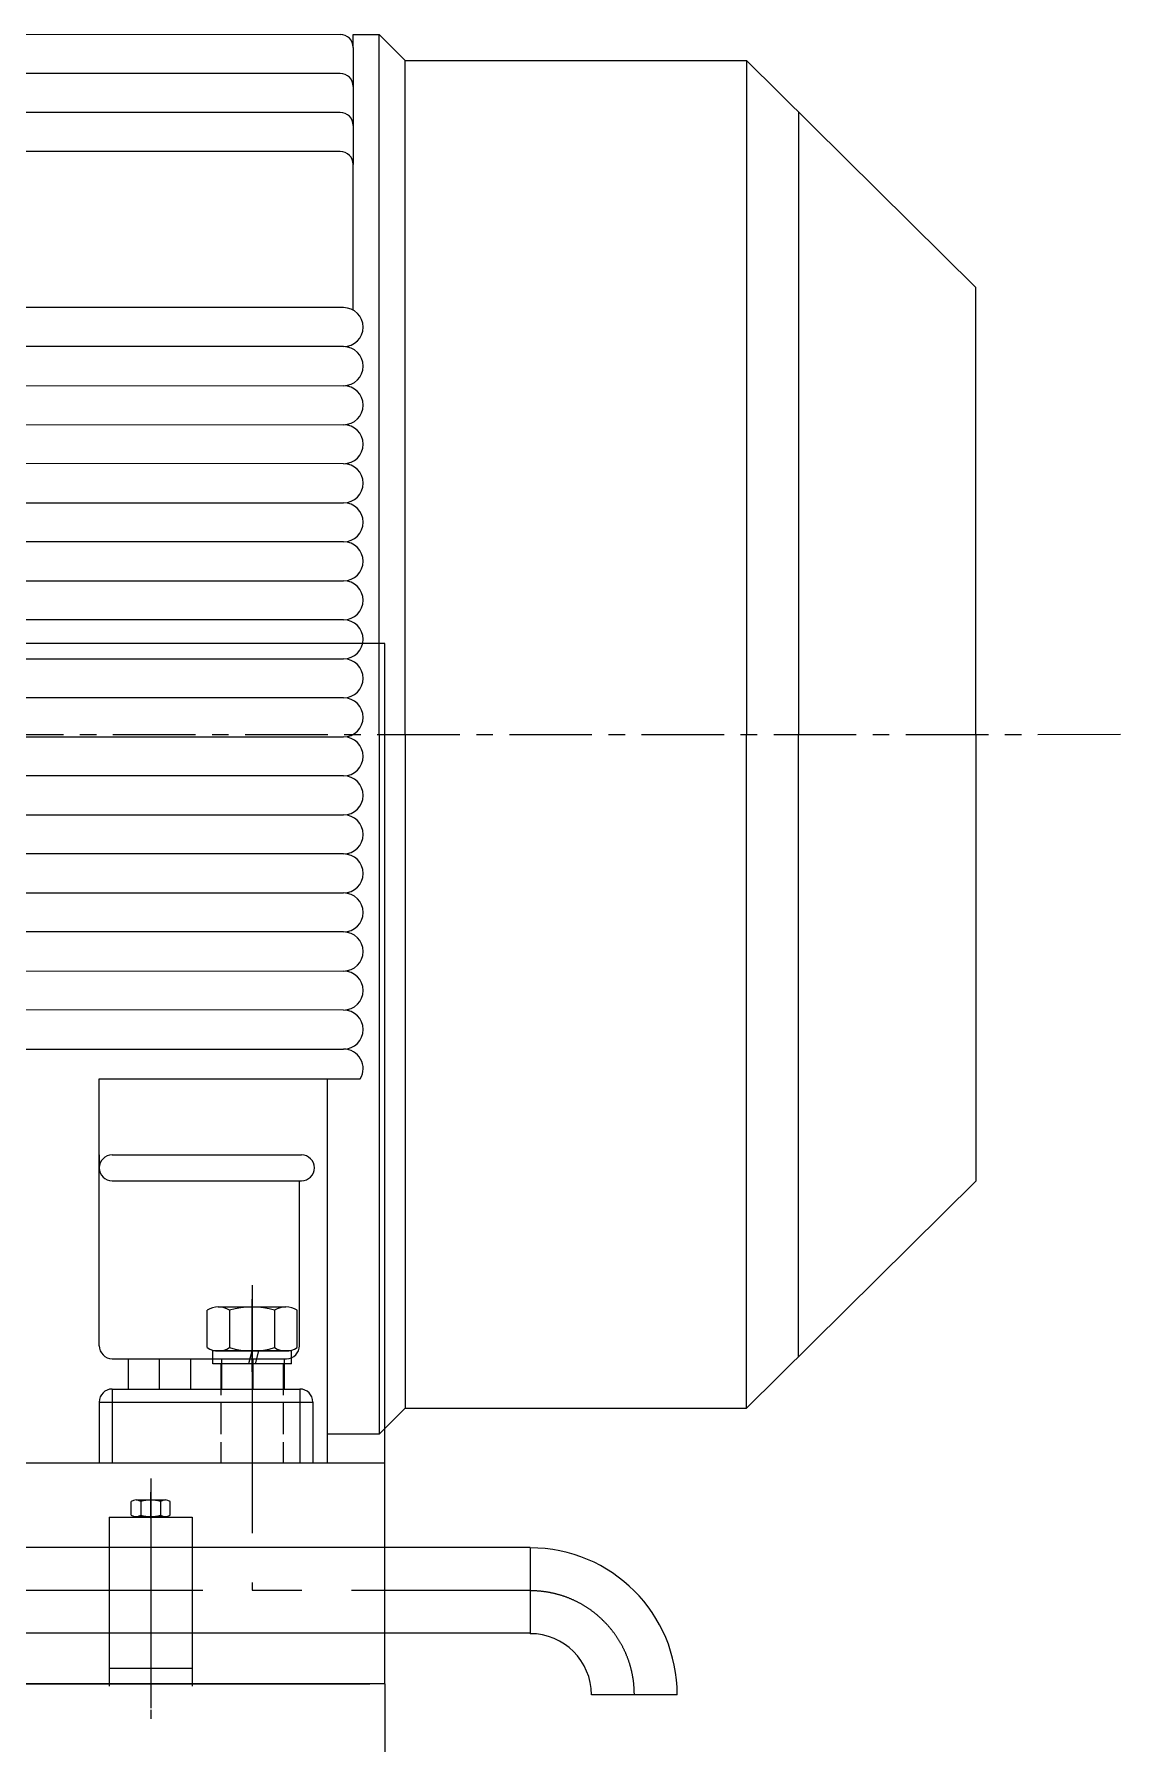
# Model space of a CAD drawing. Header units: millimetres. Extents: x 1925 to 561113, y 7411 to 433459.
# Drawn here: x 319207 to 329945, y 294188 to 310879 of the extents above; entities that cross this region are included whole.
import ezdxf

# ---------------------------------------------------------------- set-up
doc = ezdxf.new("R2010")
doc.units = ezdxf.units.MM
doc.header["$LTSCALE"] = 25.4
for name, pattern in [('ACAD_ISO02W100', [15, 12, -3]), ('ACAD_ISO04W100', [30, 24, -3, 0, -3]), ('CENTER', [50.8, 31.75, -6.35, 6.35, -6.35]), ('EB_DASH', [6, 3, -3])]:
    doc.linetypes.add(name, pattern=pattern)
for name, color, linetype, lineweight in [('CAXA0', 7, 'Continuous', 5), ('CAXA1', 5, 'CENTER', 5), ('CAXA2', 6, 'EB_DASH', 5), ('CAXA3', 7, 'Continuous', 5), ('CAXAEB0_1', 7, 'Continuous', 5), ('图层1', 1, 'ACAD_ISO04W100', 5)]:
    doc.layers.add(name, color=color, linetype=linetype, lineweight=lineweight)

msp = doc.modelspace()

# ---------------------------------------------------------------- linework, layer by layer
at = {"color": 7, "lineweight": 5}
for p, q in [((318577.59, 310879.25), (322195.9, 310876.39)), ((322322.82, 310749.39), (322322.82, 310876.14)), ((322322.82, 310876.14), (322576.82, 310876.14)), ((322576.82, 304043.54), (322576.82, 310876.14)), ((322576.82, 310876.14), (322830.82, 310622.14)), ((322322.82, 310749.39), (322322.82, 309606.58)), ((322195.88, 310495.86), (316096.19, 310495.86)), ((322830.82, 304043.54), (322830.82, 310622.14)), ((322830.82, 310622.14), (326164.13, 310622.14)), ((326164.13, 310622.14), (326164.13, 304043.54)), ((326164.13, 310622.14), (328402.05, 308406.17)), ((322195.84, 310114.58), (309239.78, 310114.58)), ((326672.13, 310119.12), (326672.13, 304043.54)), ((322195.84, 309733.58), (309239.78, 309733.58)), ((322322.82, 308185.01), (322322.82, 309606.58)), ((328402.05, 304043.54), (328402.05, 308406.17)), ((322229.09, 308209.66), (309844.52, 308209.66)), ((322229.09, 307828.66), (309844.52, 307831.14)), ((308529.66, 307450.14), (322229.09, 307447.66)), ((308529.66, 307069.14), (322229.12, 307066.66)), ((322229.09, 306685.66), (308529.66, 306688.14)), ((308529.66, 306307.14), (322229.12, 306304.66)), ((322229.09, 305923.66), (308529.66, 305926.14)), ((308529.66, 305545.14), (322229.09, 305542.66)), ((322229.09, 305161.66), (308529.66, 305164.14)), ((308529.66, 304783.14), (322229.12, 304780.66)), ((322229.09, 304399.66), (308529.66, 304402.14)), ((308529.66, 304021.14), (322229.12, 304018.66)), ((322576.82, 304043.54), (322576.82, 297210.94)), ((322830.82, 304043.54), (322830.82, 297464.94)), ((326164.13, 297464.94), (326164.13, 304043.54)), ((326672.13, 297967.96), (326672.13, 304043.54)), ((328402.05, 304043.54), (328402.05, 299680.91)), ((322229.09, 303637.66), (308529.66, 303640.14)), ((308529.66, 303259.14), (322229.12, 303256.66)), ((322229.09, 302875.66), (308529.63, 302878.14)), ((308529.66, 302497.14), (322229.12, 302494.66)), ((322229.09, 302113.66), (308529.63, 302116.14)), ((308529.66, 301735.14), (322229.09, 301732.66)), ((322229.09, 301351.66), (308529.63, 301354.14)), ((308529.66, 300973.14), (322229.12, 300970.66)), ((322322.82, 300995.31), (322322.82, 300995.31)), ((319842.5, 298074.54), (319842.5, 300681.39)), ((319842.5, 300681.39), (322135.95, 300681.39)), ((322066.78, 300681.39), (322066.78, 296931.54)), ((322135.95, 300681.39), (322391.98, 300681.39)), ((319842.5, 299937.79), (319842.5, 299810.79)), ((319969.5, 299937.79), (321816.6, 299937.79)), ((319969.5, 299683.79), (321816.6, 299683.79)), ((321798.07, 298074.54), (321798.07, 299683.79)), ((326164.13, 297464.94), (328402.05, 299680.91)), ((320123.68, 297947.54), (320123.68, 297651.31)), ((320733.28, 297947.54), (320733.28, 297651.31)), ((321038.08, 297947.54), (321038.08, 297651.31)), ((321647.68, 297947.54), (321647.68, 297651.31)), ((319969.5, 297651.31), (321801.85, 297651.31)), ((319969.5, 297651.31), (319969.5, 296931.54)), ((321801.85, 297651.31), (321801.85, 296931.54)), ((319842.5, 297524.31), (321928.85, 297524.31)), ((319842.5, 297524.31), (319842.5, 296931.54)), ((321928.85, 297524.31), (321928.85, 296931.54)), ((322576.82, 297210.94), (322830.82, 297464.94)), ((322830.82, 297464.94), (326164.13, 297464.94)), ((322576.82, 297210.94), (322066.78, 297210.94)), ((309060.01, 296931.03), (322632.11, 296931.03)), ((319145.78, 296931.54), (322066.78, 296931.54))]:
    msp.add_line(p, q, dxfattribs=at)
for centre, radius, start, end in [((322195.82, 310749.39), 127, 0, 89.961703), ((322195.82, 310368.86), 127, 0, 89.971407), ((322195.82, 309987.58), 127, 0, 89.990058), ((322195.82, 309606.58), 127, 0, 89.989615), ((322229.09, 308019.16), 190.5, 270, 90), ((322229.09, 307638.16), 190.5, 270, 90), ((322229.09, 307257.16), 190.5, 270, 90), ((322229.09, 306876.16), 190.5, 270, 90), ((322229.09, 306495.16), 190.5, 270, 90), ((322229.09, 306114.16), 190.5, 270, 90), ((322229.09, 305733.16), 190.5, 270, 90), ((322229.09, 305352.16), 190.5, 270, 90), ((322229.09, 304971.16), 190.5, 270, 90), ((322229.09, 304590.16), 190.5, 270, 90), ((322229.09, 304209.16), 190.5, 270, 90), ((322229.09, 303828.16), 190.5, 270, 90), ((322229.09, 303447.16), 190.5, 270, 90), ((322229.09, 303066.16), 190.5, 270, 90), ((322229.09, 302685.16), 190.5, 270, 90), ((322229.09, 302304.16), 190.5, 270, 90), ((322229.09, 301923.16), 190.5, 270, 90), ((322229.09, 301542.16), 190.5, 270, 90), ((322229.09, 301161.16), 190.5, 270, 90), ((322229.09, 300780.16), 190.5, 328.768896, 90), ((319969.5, 299810.79), 127, 90, 270), ((321816.6, 299810.79), 127, 270, 90), ((319969.5, 298074.54), 127, 180, 270), ((321671.07, 298074.54), 127, 270, 0), ((319969.5, 297524.31), 127, 90, 180), ((321801.85, 297524.31), 127, 0, 90)]:
    msp.add_arc(centre, radius, start, end, dxfattribs=at)
at = {"layer": 'CAXA0', "color": 7, "linetype": 'Continuous', "lineweight": 5}
for p, q in [((322632.11, 304931.9), (309932.11, 304931.9)), ((322632.11, 294771.9), (322632.11, 304931.9)), ((321005.52, 298452.49), (321665.43, 298452.49)), ((321335.47, 297990.79), (321335.47, 298528.69)), ((320895.53, 298055.67), (320895.53, 298420.05)), ((321115.5, 298420.05), (321115.5, 298055.67)), ((321555.44, 298420.05), (321555.44, 298055.67)), ((321775.41, 298055.67), (321775.41, 298420.05)), ((321719.01, 298023.23), (320951.93, 298023.23)), ((320951.93, 297896.23), (320951.93, 298023.23)), ((321005.52, 298023.23), (321665.43, 298023.23)), ((321307, 297912.67), (321336.63, 298023.23)), ((321335.47, 297820.03), (321335.47, 298099.43)), ((321368.34, 297896.23), (321402.37, 298023.23)), ((321719.01, 297896.23), (321719.01, 298023.23)), ((321719.01, 297896.23), (320951.93, 297896.23)), ((321302.6, 297896.23), (321307, 297912.67)), ((320345.47, 296390.45), (320345.47, 296644.5)), ((320154.83, 296421.03), (320154.83, 296553.01)), ((320202.49, 296568.3), (320488.46, 296568.3)), ((320250.15, 296553.01), (320250.15, 296421.03)), ((320440.79, 296553.01), (320440.79, 296421.03)), ((320536.12, 296421.03), (320536.12, 296553.01)), ((319938.65, 296399.79), (320751.45, 296399.79)), ((319938.65, 296399.79), (319938.65, 294748.99)), ((320202.49, 296405.74), (320488.46, 296405.74)), ((320751.45, 296399.79), (320751.45, 294748.99)), ((324052.04, 296105.26), (306550.27, 296105.26)), ((324052.04, 296105.26), (324052.04, 295262.84)), ((324052.04, 295267.06), (306550.27, 295267.06)), ((319938.65, 294926.59), (320751.45, 294926.59)), ((322632.11, 294771.9), (287071.02, 294771.9)), ((306864.78, 294771.89), (322485.78, 294771.89)), ((306864.84, 294771.9), (322485.84, 294771.9)), ((325487.14, 294665.94), (324648.94, 294665.94))]:
    msp.add_line(p, q, dxfattribs=at)
for centre, radius, start, end in [((321005.52, 298249.83), 202.67, 57.132768, 122.867232), ((321335.47, 297690.49), 762, 73.221345, 106.778655), ((321665.43, 298249.83), 202.67, 57.132768, 122.867232), ((321005.52, 298225.9), 202.67, 237.132768, 302.867232), ((321335.47, 298785.23), 762, 253.221345, 286.778655), ((321665.43, 298225.9), 202.67, 237.132768, 302.867232), ((320202.49, 296486.36), 81.93, 54.42999, 125.57001), ((320345.47, 296263.5), 304.8, 71.776086, 108.223914), ((320488.46, 296486.36), 81.93, 54.42999, 125.57001), ((320202.49, 296487.67), 81.93, 234.42999, 305.57001), ((320345.47, 296710.54), 304.8, 251.776086, 288.223914), ((320488.46, 296487.67), 81.93, 234.42999, 305.57001)]:
    msp.add_arc(centre, radius, start, end, dxfattribs=at)
at = {"layer": 'CAXA1', "lineweight": 5}
msp.add_line((301912.46, 304042.92), (329945.44, 304043.54), dxfattribs=at)
at = {"layer": 'CAXA1', "linetype": 'CENTER', "lineweight": 5, "ltscale": 3}
for p, q in [((321335.47, 298664.45), (321335.47, 295686.16)), ((320345.05, 296778.48), (320345.05, 294536.32)), ((299079.2, 295686.16), (324052.04, 295686.16)), ((320345.05, 294518.14), (320345.05, 294430.67))]:
    msp.add_line(p, q, dxfattribs=at)
msp.add_arc((324052.04, 294665.94), 1016, 0, 90, dxfattribs=at)
at = {"layer": 'CAXA2', "color": 7, "linetype": 'ACAD_ISO02W100', "lineweight": 5}
for p, q in [((321030.67, 297896.23), (321030.67, 296931.03)), ((321640.27, 297896.23), (321640.27, 296931.03))]:
    msp.add_line(p, q, dxfattribs=at)
at = {"layer": 'CAXA3', "color": 7, "linetype": 'Continuous', "lineweight": 5}
msp.add_line((322631.05, 294771.9), (322631.05, 285094.74), dxfattribs=at)
for radius in [1435.1, 596.9]:
    msp.add_arc((324052.04, 294665.94), radius, 0, 90, dxfattribs=at)
at = {"layer": 'CAXAEB0_1', "color": 7, "lineweight": 5}
msp.add_line((319969.5, 297947.54), (321671.07, 297947.54), dxfattribs=at)
at = {"layer": '图层1', "color": 7, "lineweight": 5}
for p, q in [((322830.82, 310622.14), (326164.13, 310622.14)), ((320428.48, 297947.54), (320428.48, 297651.31)), ((321342.88, 297947.54), (321342.88, 297651.31)), ((322830.82, 297464.94), (326164.13, 297464.94))]:
    msp.add_line(p, q, dxfattribs=at)

doc.saveas('drawing.dxf')
